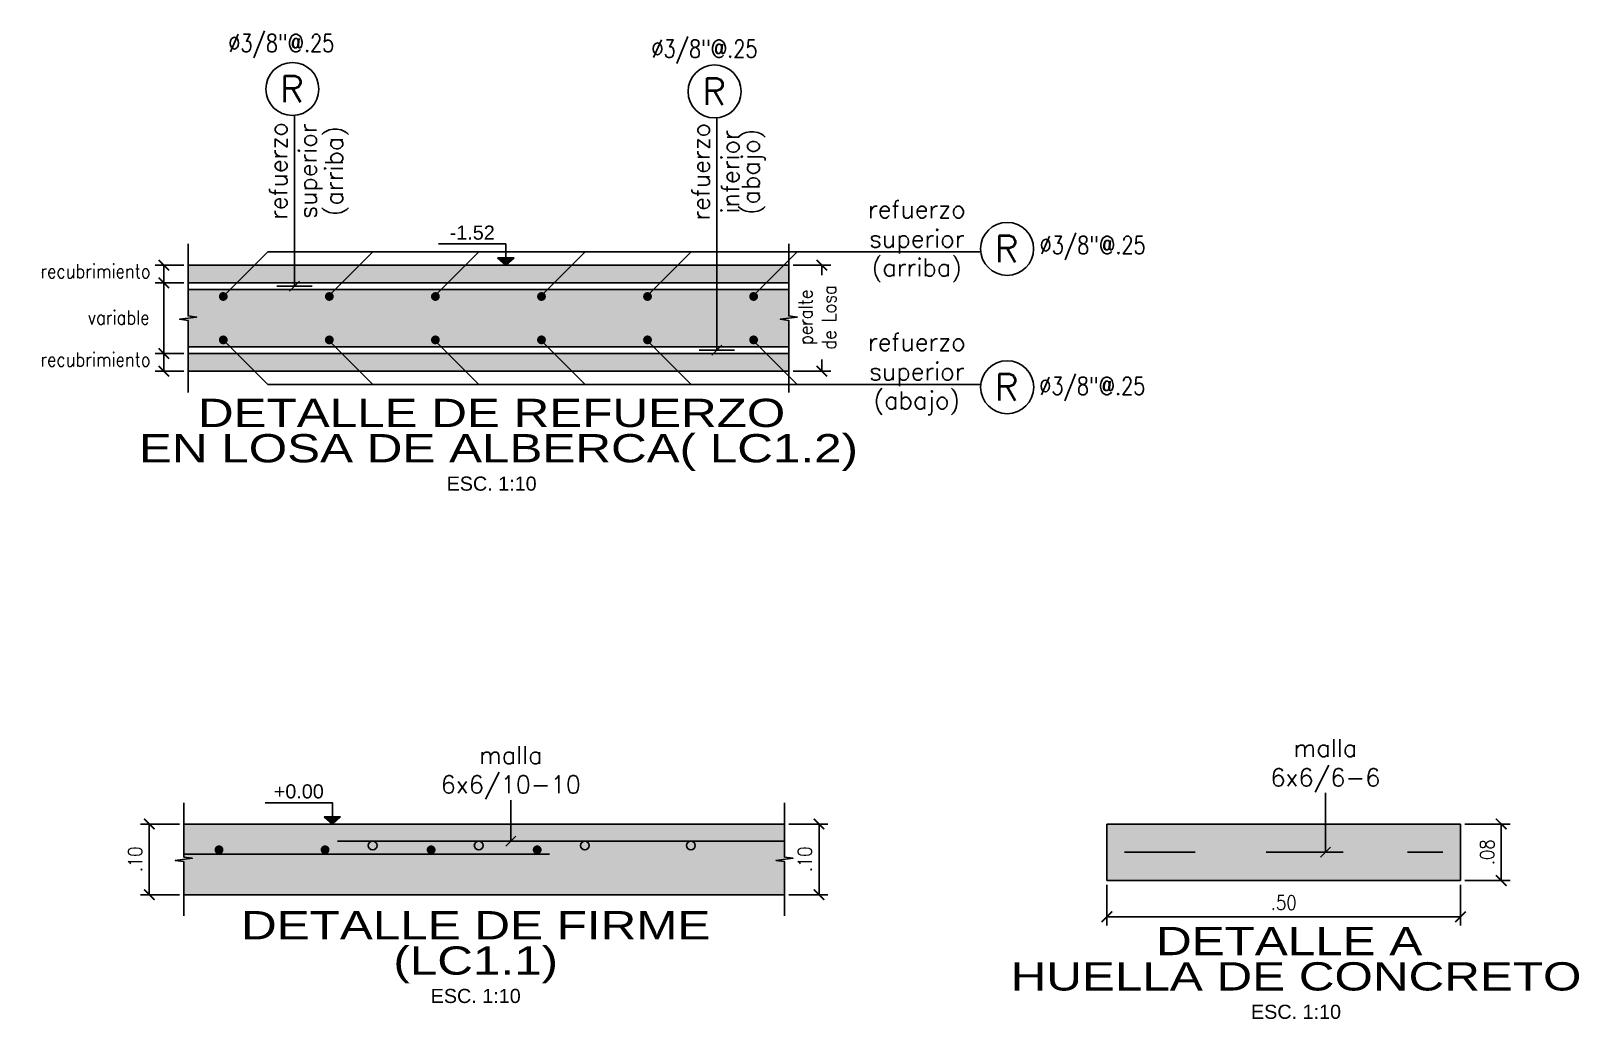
# Model space of a CAD drawing. Header units: millimetres. Extents: x -2.2 to 45.5, y -6.4 to 21.6.
# Drawn here: x 43.328 to 45.517, y 17.916 to 19.314 of the extents above; entities that cross this region are included whole.
import ezdxf
from ezdxf.enums import TextEntityAlignment as Align

# ---------------------------------------------------------------- set-up
doc = ezdxf.new("R2010")
doc.units = ezdxf.units.MM
doc.header["$LTSCALE"] = 0.05
doc.linetypes.add('DASHDOT2', pattern=[12.7, 6.35, -3.175, 0, -3.175])
for name, color, linetype in [('ACHURADO', 1, 'Continuous'), ('ACOTADO', 2, 'Continuous'), ('CONT_CORTE', 4, 'Continuous'), ('TEXTO_REFUERZO', 3, 'Continuous'), ('TITULOS', 1, 'Continuous'), ('TXT_IND', 2, 'Continuous')]:
    doc.layers.add(name, color=color, linetype=linetype)
doc.styles.add('ACOTAMIENTOS', font='romans.shx', dxfattribs={"width": 0.85})
doc.styles.add('ARIAL', font='arial.ttf')
doc.styles.add('ROMANS', font='ROMANS.SHX')
doc.styles.get("Standard").update_dxf_attribs({"font": 'romans.shx'})
doc.dimstyles.new('ACOTA_10', dxfattribs={"dimscale": 0.01, "dimtxt": 2, "dimasz": 1.5, "dimexe": 1.25, "dimexo": 0.625, "dimgap": 1, "dimtad": 1, "dimzin": 4, "dimdsep": 46, "dimtxsty": 'ACOTAMIENTOS', "dimblk1": 'ARCHTICK', "dimblk2": 'ARCHTICK', "dimsah": 1, "dimcen": 1.5, "dimclrd": 1, "dimclre": 1, "dimclrt": 256, "dimadec": 0, "dimazin": 0, "dimtfac": 1, "dimtofl": 0, "dimtmove": 2, "dimatfit": 3, "dimldrblk": 'ARCHTICK', "dimfxl": 0, "dimtolj": 1, "dimtzin": 0, "dimarcsym": 0})

# ---------------------------------------------------------------- blocks, each defined once
blk = doc.blocks.new('_ARCHTICK')
at = {"color": 0, "linetype": 'ByBlock', "const_width": 0.15}
blk.add_lwpolyline([(-0.5, -0.5), (0.5, 0.5)], dxfattribs=at)
blk = doc.blocks.new('*D199')
at = {"layer": 'ACOTADO', "color": 1, "linetype": 'Continuous', "lineweight": -2}
for p, q in [((43.5379, 18.1919), (43.4829, 18.1919)), ((43.4954, 18.0919), (43.4954, 18.1919)), ((43.5379, 18.0919), (43.4829, 18.0919))]:
    blk.add_line(p, q, dxfattribs=at)
at = {"layer": 'DEFPOINTS', "color": 0, "linetype": 'Continuous'}
for p in [(43.4954, 18.1919), (43.5442, 18.1919), (43.5442, 18.0919)]:
    blk.add_point(p, dxfattribs=at)
at = {"layer": 'ACOTADO', "color": 1, "linetype": 'Continuous', "lineweight": -2, "xscale": 0.015, "yscale": 0.015, "zscale": 0.015}
for p, rotation in [((43.4954, 18.1919), 90), ((43.4954, 18.0919), 270)]:
    blk.add_blockref('_ARCHTICK', p, dxfattribs=dict(at, rotation=rotation))
at = {"layer": 'ACOTADO', "linetype": 'Continuous', "insert": (43.4754, 18.1419), "char_height": 0.02, "attachment_point": 5, "rotation": 90, "style": 'ACOTAMIENTOS'}
blk.add_mtext('\\A1;.10', dxfattribs=at)
blk = doc.blocks.new('*D200')
at = {"layer": 'ACOTADO', "color": 1, "linetype": 'Continuous', "lineweight": -2}
for p, q in [((44.3999, 18.1919), (44.455, 18.1919)), ((44.4425, 18.0919), (44.4425, 18.1919)), ((44.3999, 18.0919), (44.455, 18.0919))]:
    blk.add_line(p, q, dxfattribs=at)
at = {"layer": 'DEFPOINTS', "color": 0, "linetype": 'Continuous'}
for p in [(44.3937, 18.1919), (44.4425, 18.1919), (44.3937, 18.0919)]:
    blk.add_point(p, dxfattribs=at)
at = {"layer": 'ACOTADO', "color": 1, "linetype": 'Continuous', "lineweight": -2, "xscale": 0.015, "yscale": 0.015, "zscale": 0.015}
for p, rotation in [((44.4425, 18.1919), 90), ((44.4425, 18.0919), 270)]:
    blk.add_blockref('_ARCHTICK', p, dxfattribs=dict(at, rotation=rotation))
at = {"layer": 'ACOTADO', "linetype": 'Continuous', "insert": (44.4225, 18.1419), "char_height": 0.02, "attachment_point": 5, "rotation": 90, "style": 'ACOTAMIENTOS'}
blk.add_mtext('\\A1;.10', dxfattribs=at)
blk = doc.blocks.new('Titulos')
at = {"layer": 'TITULOS', "color": 1, "style": 'ARIAL', "width": 1.25}
blk.add_attdef('TITULO_1', text='', height=0.2, dxfattribs=at).set_placement((0, 0.25), align=Align.MIDDLE_CENTER)
at = {"layer": 'TITULOS', "style": 'ARIAL', "width": 1.25}
blk.add_attdef('TITULO_2', text='', height=0.2, dxfattribs=at).set_placement((0, 0), align=Align.MIDDLE_CENTER)
at = {"layer": 'TITULOS', "color": 2, "width": 1.25}
for tag, p in [('ESCALA_1', (0, -0.25)), ('ESCALA_2', (0, -0.408))]:
    blk.add_attdef(tag, text='', height=0.1, dxfattribs=at).set_placement(p, align=Align.MIDDLE_CENTER)
blk = doc.blocks.new('*D271')
at = {"layer": 'ACOTADO', "color": 1, "linetype": 'Continuous', "lineweight": -2}
for p, q in [((43.544, 18.9827), (43.5035, 18.9827)), ((43.516, 18.9577), (43.516, 18.9827)), ((43.544, 18.9577), (43.5035, 18.9577))]:
    blk.add_line(p, q, dxfattribs=at)
at = {"layer": 'DEFPOINTS', "color": 0, "linetype": 'Continuous'}
for p in [(43.516, 18.9827), (43.5502, 18.9827), (43.5502, 18.9577)]:
    blk.add_point(p, dxfattribs=at)
at = {"layer": 'ACOTADO', "color": 1, "linetype": 'Continuous', "lineweight": -2, "xscale": 0.015, "yscale": 0.015, "zscale": 0.015}
for p, rotation in [((43.516, 18.9827), 90), ((43.516, 18.9577), 270)]:
    blk.add_blockref('_ARCHTICK', p, dxfattribs=dict(at, rotation=rotation))
at = {"layer": 'ACOTADO', "linetype": 'Continuous', "insert": (43.4193, 18.9742), "char_height": 0.02, "attachment_point": 5, "style": 'ACOTAMIENTOS'}
blk.add_mtext('\\A1;recubrimiento', dxfattribs=at)
blk = doc.blocks.new('*D272')
at = {"layer": 'ACOTADO', "color": 1, "linetype": 'Continuous', "lineweight": -2}
for p, q in [((43.544, 18.9577), (43.5035, 18.9577)), ((43.516, 18.8577), (43.516, 18.9577)), ((43.544, 18.8577), (43.5035, 18.8577))]:
    blk.add_line(p, q, dxfattribs=at)
at = {"layer": 'DEFPOINTS', "color": 0, "linetype": 'Continuous'}
for p in [(43.516, 18.9577), (43.5502, 18.9577), (43.5502, 18.8577)]:
    blk.add_point(p, dxfattribs=at)
at = {"layer": 'ACOTADO', "color": 1, "linetype": 'Continuous', "lineweight": -2, "xscale": 0.015, "yscale": 0.015, "zscale": 0.015}
for p, rotation in [((43.516, 18.9577), 90), ((43.516, 18.8577), 270)]:
    blk.add_blockref('_ARCHTICK', p, dxfattribs=dict(at, rotation=rotation))
at = {"layer": 'ACOTADO', "linetype": 'Continuous', "insert": (43.452, 18.9087), "char_height": 0.02, "attachment_point": 5, "style": 'ACOTAMIENTOS'}
blk.add_mtext('\\A1;variable', dxfattribs=at)
blk = doc.blocks.new('*D273')
at = {"layer": 'ACOTADO', "color": 1, "linetype": 'Continuous', "lineweight": -2}
for p, q in [((44.406, 18.9827), (44.459, 18.9827)), ((44.4465, 18.9827), (44.4465, 18.9688)), ((44.406, 18.8327), (44.459, 18.8327)), ((44.4465, 18.8327), (44.4465, 18.8492))]:
    blk.add_line(p, q, dxfattribs=at)
at = {"layer": 'DEFPOINTS', "color": 0, "linetype": 'Continuous'}
for p in [(44.3998, 18.9827), (44.4465, 18.9827), (44.3998, 18.8327)]:
    blk.add_point(p, dxfattribs=at)
at = {"layer": 'ACOTADO', "color": 1, "linetype": 'Continuous', "lineweight": -2, "xscale": 0.015, "yscale": 0.015, "zscale": 0.015}
for p, rotation in [((44.4465, 18.9827), 90), ((44.4465, 18.8327), 270)]:
    blk.add_blockref('_ARCHTICK', p, dxfattribs=dict(at, rotation=rotation))
at = {"layer": 'ACOTADO', "linetype": 'Continuous', "insert": (44.44, 18.909), "char_height": 0.02, "attachment_point": 5, "rotation": 90, "style": 'ACOTAMIENTOS'}
blk.add_mtext('\\A1;peralte\\Pde Losa', dxfattribs=at)
blk = doc.blocks.new('COTA25')
at = {"layer": 'TEXTO_REFUERZO', "color": 1}
blk.add_line((0, -0.0625), (0, 0.0625), dxfattribs=at)
at = {"layer": 'TEXTO_REFUERZO'}
blk.add_line((-0.0177, -0.0177), (0.0177, 0.0177), dxfattribs=at)
blk = doc.blocks.new('*D274')
at = {"layer": 'ACOTADO', "color": 1, "linetype": 'Continuous', "lineweight": -2}
for p, q in [((43.544, 18.8577), (43.5035, 18.8577)), ((43.516, 18.8327), (43.516, 18.8577)), ((43.544, 18.8327), (43.5035, 18.8327))]:
    blk.add_line(p, q, dxfattribs=at)
at = {"layer": 'DEFPOINTS', "color": 0, "linetype": 'Continuous'}
for p in [(43.516, 18.8577), (43.5502, 18.8577), (43.5502, 18.8327)]:
    blk.add_point(p, dxfattribs=at)
at = {"layer": 'ACOTADO', "color": 1, "linetype": 'Continuous', "lineweight": -2, "xscale": 0.015, "yscale": 0.015, "zscale": 0.015}
for p, rotation in [((43.516, 18.8577), 90), ((43.516, 18.8327), 270)]:
    blk.add_blockref('_ARCHTICK', p, dxfattribs=dict(at, rotation=rotation))
at = {"layer": 'ACOTADO', "linetype": 'Continuous', "insert": (43.4193, 18.8492), "char_height": 0.02, "attachment_point": 5, "style": 'ACOTAMIENTOS'}
blk.add_mtext('\\A1;recubrimiento', dxfattribs=at)
blk = doc.blocks.new('Nivel-elev')
at = {"layer": 'TXT_IND'}
blk.add_hatch(color=1, dxfattribs=at).paths.add_polyline_path([(-0.058, 0.051), (0.058, 0.051), (0, 0)])
for p, q in [((0, 0), (-0.058, 0.051)), ((-0.058, 0.051), (0.058, 0.051)), ((0.058, 0.051), (0, 0))]:
    blk.add_line(p, q, dxfattribs=at)
blk.add_lwpolyline([(-0.476, 0.151), (0, 0.151), (0, 0.051)], dxfattribs=at)
blk.add_attdef('+2.85', (-0.476, 0.171), '', height=0.0975, dxfattribs=at)
blk = doc.blocks.new('*D275')
at = {"layer": 'ACOTADO', "color": 1, "linetype": 'Continuous', "lineweight": -2}
for p, q in [((45.3559, 18.1919), (45.4198, 18.1919)), ((45.4073, 18.1119), (45.4073, 18.1919)), ((45.3559, 18.1119), (45.4198, 18.1119))]:
    blk.add_line(p, q, dxfattribs=at)
at = {"layer": 'DEFPOINTS', "color": 0, "linetype": 'Continuous'}
for p in [(45.3497, 18.1919), (45.4073, 18.1919), (45.3497, 18.1119)]:
    blk.add_point(p, dxfattribs=at)
at = {"layer": 'ACOTADO', "color": 1, "linetype": 'Continuous', "lineweight": -2, "xscale": 0.015, "yscale": 0.015, "zscale": 0.015}
for p, rotation in [((45.4073, 18.1919), 90), ((45.4073, 18.1119), 270)]:
    blk.add_blockref('_ARCHTICK', p, dxfattribs=dict(at, rotation=rotation))
at = {"layer": 'ACOTADO', "linetype": 'Continuous', "insert": (45.3873, 18.1519), "char_height": 0.02, "attachment_point": 5, "rotation": 90, "style": 'ACOTAMIENTOS'}
blk.add_mtext('\\A1;.08', dxfattribs=at)
blk = doc.blocks.new('*D276')
at = {"layer": 'ACOTADO', "color": 1, "linetype": 'Continuous', "lineweight": -2}
for p, q in [((44.8497, 18.1057), (44.8497, 18.0481)), ((45.3497, 18.1057), (45.3497, 18.0481)), ((44.8497, 18.0606), (45.3497, 18.0606))]:
    blk.add_line(p, q, dxfattribs=at)
at = {"layer": 'DEFPOINTS', "color": 0, "linetype": 'Continuous'}
for p in [(44.8497, 18.1119), (45.3497, 18.1119), (45.3497, 18.0606)]:
    blk.add_point(p, dxfattribs=at)
at = {"layer": 'ACOTADO', "color": 1, "linetype": 'Continuous', "lineweight": -2, "xscale": 0.015, "yscale": 0.015, "zscale": 0.015, "rotation": 180}
blk.add_blockref('_ARCHTICK', (44.8497, 18.0606), dxfattribs=at)
at = {"layer": 'ACOTADO', "color": 1, "linetype": 'Continuous', "lineweight": -2, "xscale": 0.015, "yscale": 0.015, "zscale": 0.015}
blk.add_blockref('_ARCHTICK', (45.3497, 18.0606), dxfattribs=at)
at = {"layer": 'ACOTADO', "linetype": 'Continuous', "insert": (45.0997, 18.0806), "char_height": 0.02, "attachment_point": 5, "style": 'ACOTAMIENTOS'}
blk.add_mtext('\\A1;.50', dxfattribs=at)

msp = doc.modelspace()

# ---------------------------------------------------------------- hatches: boundary and pattern name
at = {"layer": 'ACHURADO'}
h = msp.add_hatch(color=254, dxfattribs=at)
h.dxf.hatch_style = 1
h.paths.add_polyline_path([(44.2736, 18.9482), (43.5502, 18.9482), (43.5502, 18.9109), (43.5622, 18.9093), (43.5382, 18.9061), (43.5502, 18.9045), (43.5502, 18.8672), (44.2736, 18.8672)])
h.paths.add_polyline_path([(43.5969, 18.9384, -1), (43.6031, 18.9384, -1)], flags=16)
h.paths.add_polyline_path([(43.6031, 18.877, -1), (43.5969, 18.877, -1)], flags=16)
h.paths.add_polyline_path([(43.7469, 18.9384, -1), (43.7531, 18.9384, -1)], flags=16)
h.paths.add_polyline_path([(43.7531, 18.877, -1), (43.7469, 18.877, -1)], flags=16)
h.paths.add_polyline_path([(43.8969, 18.9384, -1), (43.9031, 18.9384, -1)], flags=16)
h.paths.add_polyline_path([(43.9031, 18.877, -1), (43.8969, 18.877, -1)], flags=16)
h.paths.add_polyline_path([(44.0469, 18.9384, -1), (44.0531, 18.9384, -1)], flags=16)
h.paths.add_polyline_path([(44.0469, 18.877, -1), (44.0531, 18.877, -1)], flags=16)
h.paths.add_polyline_path([(44.1969, 18.9384, -1), (44.2031, 18.9384, -1)], flags=16)
h.paths.add_polyline_path([(44.1969, 18.877, -1), (44.2031, 18.877, -1)], flags=16)
h.paths.add_polyline_path([(44.2736, 18.9827), (43.682, 18.9827), (43.682, 18.9577), (44.2736, 18.9577)])
h.paths.add_polyline_path([(43.682, 18.9827), (43.5502, 18.9827), (43.5502, 18.9577), (43.682, 18.9577)])
h.paths.add_polyline_path([(44.3998, 18.8577), (43.5502, 18.8577), (43.5502, 18.8327), (44.3998, 18.8327)])
h.paths.add_polyline_path([(44.3998, 18.9482), (44.2736, 18.9482), (44.2736, 18.8672), (44.3998, 18.8672), (44.3998, 18.9045), (44.3878, 18.9061), (44.4118, 18.9093), (44.3998, 18.9109)])
h.paths.add_polyline_path([(44.3469, 18.9384, -1), (44.3531, 18.9384, -1)], flags=16)
h.paths.add_polyline_path([(44.3531, 18.877, -1), (44.3469, 18.877, -1)], flags=16)
h.paths.add_polyline_path([(44.3998, 18.9827), (44.2736, 18.9827), (44.2736, 18.9577), (44.3998, 18.9577)])
for points in [[(44.3937, 18.0919), (44.3937, 18.1387), (44.3817, 18.1403), (44.3937, 18.1419), (44.3937, 18.1919), (43.5442, 18.1919), (43.5442, 18.1451), (43.5562, 18.1435), (43.5442, 18.1419), (43.5442, 18.0919)], [(45.3497, 18.1919), (44.8497, 18.1919), (44.8497, 18.1119), (45.3497, 18.1119)]]:
    msp.add_hatch(color=254, dxfattribs=at).paths.add_polyline_path(points)

# ---------------------------------------------------------------- linework, layer by layer
at = {"layer": 'CONT_CORTE', "linetype": 'Continuous'}
for p, q in [((43.5502, 18.9827), (44.3998, 18.9827)), ((43.5502, 18.8327), (44.3998, 18.8327)), ((43.5442, 18.1919), (44.3937, 18.1919)), ((44.8497, 18.1919), (45.3497, 18.1919)), ((44.8497, 18.1119), (45.3497, 18.1119)), ((43.5442, 18.0919), (44.3937, 18.0919))]:
    msp.add_line(p, q, dxfattribs=at)
at = {"layer": 'CONT_CORTE'}
for p, q in [((44.8497, 18.1119), (44.8497, 18.1919)), ((45.3497, 18.1119), (45.3497, 18.1919))]:
    msp.add_line(p, q, dxfattribs=at)
at = {"layer": 'CONT_CORTE', "color": 1}
for points in [[(43.5502, 18.8027), (43.5502, 18.9045), (43.5382, 18.9061), (43.5622, 18.9093), (43.5502, 18.9109), (43.5502, 19.0127)], [(44.3998, 18.8027), (44.3998, 18.9045), (44.3878, 18.9061), (44.4118, 18.9093), (44.3998, 18.9109), (44.3998, 19.0127)], [(43.5442, 18.0619), (43.5442, 18.1387), (43.5322, 18.1403), (43.5562, 18.1435), (43.5442, 18.1451), (43.5442, 18.2219)], [(44.3937, 18.0619), (44.3937, 18.1387), (44.3817, 18.1403), (44.4057, 18.1435), (44.3937, 18.1451), (44.3937, 18.2219)]]:
    msp.add_lwpolyline(points, dxfattribs=at)
at = {"layer": 'TEXTO_REFUERZO', "color": 1, "extrusion": (1.22465e-16, -3.7494e-32, -1)}
for p, q in [((43.7009, 18.9529), (43.7009, 19.1947)), ((44.0067, 18.1678), (44.0067, 18.2258)), ((45.1587, 18.1519), (45.1587, 18.2358))]:
    msp.add_line(p, q, dxfattribs=at)
at = {"layer": 'TEXTO_REFUERZO', "color": 1, "extrusion": (-1.22465e-16, 5.24916e-32, -1)}
msp.add_line((44.2981, 18.8624), (44.2981, 19.1911), dxfattribs=at)
at = {"layer": 'TEXTO_REFUERZO', "color": 1}
for p, q in [((43.7484, 18.9384), (43.8116, 19.0016)), ((43.8984, 18.9384), (43.9616, 19.0016)), ((44.0484, 18.9384), (44.1116, 19.0016)), ((44.1984, 18.9384), (44.2616, 19.0016)), ((44.3484, 18.9384), (44.4116, 19.0016)), ((43.6, 18.877), (43.6632, 18.8138)), ((43.7484, 18.877), (43.8116, 18.8138)), ((43.8984, 18.877), (43.9616, 18.8138)), ((44.0484, 18.877), (44.1116, 18.8138)), ((44.1984, 18.877), (44.2616, 18.8138)), ((44.3484, 18.877), (44.4116, 18.8138))]:
    msp.add_line(p, q, dxfattribs=at)
at = {"layer": 'TEXTO_REFUERZO', "color": 5}
for p, q in [((43.5502, 18.9577), (44.3998, 18.9577)), ((43.5502, 18.9482), (44.3998, 18.9482)), ((43.5502, 18.8672), (44.3998, 18.8672)), ((43.5502, 18.8577), (44.3998, 18.8577)), ((44.3937, 18.1678), (43.7615, 18.1678)), ((43.5442, 18.1491), (44.0615, 18.1491))]:
    msp.add_line(p, q, dxfattribs=at)
at = {"layer": 'TEXTO_REFUERZO', "linetype": 'DASHDOT2', "ltscale": 0.1}
msp.add_line((44.8747, 18.1519), (45.3247, 18.1519), dxfattribs=at)
at = {"layer": 'TEXTO_REFUERZO', "color": 1}
for points in [[(43.6, 18.9384), (43.6632, 19.0016), (44.6713, 19.0016)], [(43.6, 18.877), (43.6632, 18.8138), (44.6713, 18.8138)]]:
    msp.add_lwpolyline(points, dxfattribs=at)
at = {"layer": 'TEXTO_REFUERZO', "color": 1, "linetype": 'Continuous', "const_width": 0.00625}
for points in [[(43.6031, 18.9384, 1), (43.5969, 18.9384, 1)], [(43.7531, 18.9384, 1), (43.7469, 18.9384, 1)], [(43.9031, 18.9384, 1), (43.8969, 18.9384, 1)], [(44.0531, 18.9384, 1), (44.0469, 18.9384, 1)], [(44.2031, 18.9384, 1), (44.1969, 18.9384, 1)], [(44.3531, 18.9384, 1), (44.3469, 18.9384, 1)], [(43.6031, 18.877, -1), (43.5969, 18.877, -1)], [(43.7531, 18.877, -1), (43.7469, 18.877, -1)], [(43.9031, 18.877, -1), (43.8969, 18.877, -1)], [(44.0531, 18.877, -1), (44.0469, 18.877, -1)], [(44.2031, 18.877, -1), (44.1969, 18.877, -1)], [(44.3531, 18.877, -1), (44.3469, 18.877, -1)], [(43.5971, 18.1554, -1), (43.5908, 18.1554, -1)], [(43.7471, 18.1554, -1), (43.7408, 18.1554, -1)], [(43.8971, 18.1554, -1), (43.8908, 18.1554, -1)], [(44.0471, 18.1554, -1), (44.0408, 18.1554, -1)]]:
    msp.add_lwpolyline(points, format="xyb", close=True, dxfattribs=at)
at = {"layer": 'TEXTO_REFUERZO', "color": 6}
for centre in [(43.6977, 19.232), (44.7085, 19.0058)]:
    msp.add_circle(centre, 0.0375, dxfattribs=at)
at = {"layer": 'TEXTO_REFUERZO', "color": 3}
for centre in [(44.2949, 19.2285), (44.7086, 18.81)]:
    msp.add_circle(centre, 0.0375, dxfattribs=at)
at = {"layer": 'TEXTO_REFUERZO', "color": 1, "linetype": 'Continuous'}
for centre in [(43.8113, 18.1615), (43.9613, 18.1615), (44.1113, 18.1615), (44.2613, 18.1615)]:
    msp.add_circle(centre, 0.00625, dxfattribs=at)

# ---------------------------------------------------------------- block references
ref = msp.add_blockref('Titulos', (43.9795, 18.7237), dxfattribs=dict(xscale=0.2, yscale=0.2, zscale=0.2))
ref.add_attrib('TITULO_1', 'DETALLE DE REFUERZO', dxfattribs={"layer": 'TITULOS', "color": 1, "height": 0.04, "style": 'ARIAL', "width": 1.25}).set_placement((43.9795, 18.7737), align=Align.MIDDLE_CENTER)
ref.add_attrib('TITULO_2', ' EN LOSA DE ALBERCA( LC1.2)', dxfattribs={"layer": 'TITULOS', "height": 0.04, "style": 'ARIAL', "width": 1.25}).set_placement((43.9795, 18.7237), align=Align.MIDDLE_CENTER)
ref.add_attrib('ESCALA_1', 'ESC. 1:10', dxfattribs={"layer": 'TITULOS', "color": 2, "height": 0.02, "style": 'ARIAL'}).set_placement((43.9795, 18.6736), align=Align.MIDDLE_CENTER)
ref = msp.add_blockref('Titulos', (43.957, 17.9987), dxfattribs=dict(xscale=0.2, yscale=0.2, zscale=0.2))
ref.add_attrib('TITULO_1', 'DETALLE DE FIRME', dxfattribs={"layer": 'TITULOS', "color": 1, "height": 0.04, "style": 'ARIAL', "width": 1.25}).set_placement((43.957, 18.0487), align=Align.MIDDLE_CENTER)
ref.add_attrib('TITULO_2', '(LC1.1)', dxfattribs={"layer": 'TITULOS', "height": 0.04, "style": 'ARIAL', "width": 1.25}).set_placement((43.957, 17.9987), align=Align.MIDDLE_CENTER)
ref.add_attrib('ESCALA_1', 'ESC. 1:10', dxfattribs={"layer": 'TITULOS', "color": 2, "height": 0.02, "style": 'ARIAL'}).set_placement((43.957, 17.9486), align=Align.MIDDLE_CENTER)
ref = msp.add_blockref('Titulos', (45.1171, 17.9763), dxfattribs=dict(xscale=0.2, yscale=0.2, zscale=0.2))
ref.add_attrib('TITULO_1', 'DETALLE A ', dxfattribs={"layer": 'TITULOS', "color": 1, "height": 0.04, "style": 'ARIAL', "width": 1.25}).set_placement((45.1171, 18.0263), align=Align.MIDDLE_CENTER)
ref.add_attrib('TITULO_2', 'HUELLA DE CONCRETO', dxfattribs={"layer": 'TITULOS', "height": 0.04, "style": 'ARIAL', "width": 1.25}).set_placement((45.1171, 17.9763), align=Align.MIDDLE_CENTER)
ref.add_attrib('ESCALA_1', 'ESC. 1:10', dxfattribs={"layer": 'TITULOS', "color": 2, "height": 0.02, "style": 'ARIAL'}).set_placement((45.1171, 17.9262), align=Align.MIDDLE_CENTER)
at = {"layer": 'TEXTO_REFUERZO', "color": 5, "xscale": -0.4000000000000004, "yscale": 0.4000000000000004, "zscale": 0.4}
for p, rotation in [((43.7009, 18.9529), 270), ((44.2981, 18.8624), 90), ((44.0067, 18.1678), 90), ((45.1587, 18.1519), 90)]:
    msp.add_blockref('COTA25', p, dxfattribs=dict(at, rotation=rotation))
at = {"layer": 'TXT_IND'}
ref = msp.add_blockref('Nivel-elev', (43.9996, 18.9827), dxfattribs=dict(at, xscale=0.1999999999999993, yscale=0.1999999999999993, zscale=0.1999999999999993))
ref.add_attrib('+2.85', '-1.52', dxfattribs={"height": 0.02, "style": 'ARIAL'}).set_placement((43.9521, 19.0128), align=Align.BOTTOM_CENTER)
ref = msp.add_blockref('Nivel-elev', (43.7544, 18.1919), dxfattribs=dict(at, xscale=0.1999999999999993, yscale=0.1999999999999993, zscale=0.1999999999999993))
ref.add_attrib('+2.85', '+0.00', dxfattribs={"height": 0.02, "style": 'ARIAL'}).set_placement((43.7068, 18.2221), align=Align.BOTTOM_CENTER)

# ---------------------------------------------------------------- texts
at = {"layer": 'ACOTADO', "char_height": 0.025, "width": 0.251273, "attachment_point": 8, "style": 'ROMANS'}
for s, insert in [('malla\\P6x6/6-6', (45.1587, 18.237)), ('malla\\P6x6/10-10', (44.0067, 18.227))]:
    msp.add_mtext(s, dxfattribs=dict(at, insert=insert))
at = {"layer": 'TEXTO_REFUERZO', "color": 6}
for p in [(43.697, 19.232), (44.7078, 19.0058)]:
    msp.add_text('R', height=0.0375, dxfattribs=at).set_placement(p, align=Align.MIDDLE_CENTER)
at = {"layer": 'TEXTO_REFUERZO', "color": 3}
for p in [(44.2941, 19.2285), (44.7078, 18.81)]:
    msp.add_text('R', height=0.0375, dxfattribs=at).set_placement(p, align=Align.MIDDLE_CENTER)
at = {"layer": 'TXT_IND', "style": 'ROMANS', "width": 0.8}
for p in [(43.6071, 19.2969), (44.2055, 19.2889), (44.7545, 19.0111), (44.754, 18.8118)]:
    msp.add_text('%%C3/8"@.25', height=0.025, dxfattribs=at).set_placement(p, align=Align.MIDDLE_LEFT)
at = {"layer": 'TXT_IND', "char_height": 0.025, "attachment_point": 8, "rotation": 90, "style": 'ROMANS'}
for s, insert, width in [('refuerzo\\Psuperior', (43.7403, 19.1158), 0.287525), ('refuerzo\\Pinferior', (44.3295, 19.1148), 0.251273)]:
    msp.add_mtext(s, dxfattribs=dict(at, insert=insert, width=width))
at = {"layer": 'TXT_IND', "color": 6, "insert": (43.7773, 19.1158), "char_height": 0.025, "width": 0.287525, "attachment_point": 8, "rotation": 90, "style": 'ROMANS'}
msp.add_mtext('(arriba)', dxfattribs=at)
at = {"layer": 'TXT_IND', "color": 3, "insert": (44.3665, 19.1148), "char_height": 0.025, "width": 0.251273, "attachment_point": 8, "rotation": 90, "style": 'ROMANS'}
msp.add_mtext('(abajo)', dxfattribs=at)
at = {"layer": 'TXT_IND', "char_height": 0.025, "width": 0.251273, "attachment_point": 8, "style": 'ROMANS'}
for insert in [(44.5808, 18.9994), (44.5808, 18.8116)]:
    msp.add_mtext('refuerzo\\Psuperior', dxfattribs=dict(at, insert=insert))
at = {"layer": 'TXT_IND', "color": 6, "insert": (44.5808, 18.9587), "char_height": 0.025, "width": 0.251273, "attachment_point": 8, "style": 'ROMANS'}
msp.add_mtext('(arriba)', dxfattribs=at)
at = {"layer": 'TXT_IND', "color": 3, "insert": (44.5808, 18.7708), "char_height": 0.025, "width": 0.251273, "attachment_point": 8, "style": 'ROMANS'}
msp.add_mtext('(abajo)', dxfattribs=at)

# ---------------------------------------------------------------- dimensions: what is measured, and where the dimension line sits
at = {"layer": 'ACOTADO', "linetype": 'Continuous'}
for base, p1, p2, text, picture, middle in [((43.516, 18.9827), (43.5502, 18.9577), (43.5502, 18.9827), 'recubrimiento', '*D271', (43.4193, 18.9742)), ((43.516, 18.9577), (43.5502, 18.8577), (43.5502, 18.9577), 'variable', '*D272', (43.452, 18.9087)), ((43.516, 18.8577), (43.5502, 18.8327), (43.5502, 18.8577), 'recubrimiento', '*D274', (43.4193, 18.8492))]:
    dim = msp.add_linear_dim(base=base, p1=p1, p2=p2, angle=90, text=text, dimstyle='ACOTA_10', dxfattribs=at)
    dim.commit()
    dim.dimension.update_dxf_attribs({"geometry": picture, "text_midpoint": middle, "dimtype": 161, "text_rotation": 180})
dim = msp.add_linear_dim(base=(44.4465, 18.9827), p1=(44.3998, 18.8327), p2=(44.3998, 18.9827), angle=90, text='peralte\\Pde Losa', dimstyle='ACOTA_10', dxfattribs=at)
dim.commit()
dim.dimension.update_dxf_attribs({"geometry": '*D273', "text_midpoint": (44.44, 18.909), "dimtype": 161})
for p1, p2, distance, picture, middle in [((43.5442, 18.0919), (43.5442, 18.1919), 0.0488, '*D199', (43.4754, 18.1419)), ((44.3937, 18.0919), (44.3937, 18.1919), -0.0488, '*D200', (44.4225, 18.1419)), ((45.3497, 18.1119), (45.3497, 18.1919), -0.0576, '*D275', (45.3873, 18.1519)), ((44.8497, 18.1119), (45.3497, 18.1119), -0.0513, '*D276', (45.0997, 18.0806))]:
    dim = msp.add_aligned_dim(p1=p1, p2=p2, distance=distance, dimstyle='ACOTA_10', dxfattribs=at)
    dim.commit()
    dim.dimension.update_dxf_attribs({"geometry": picture, "text_midpoint": middle})

doc.saveas('drawing.dxf')
